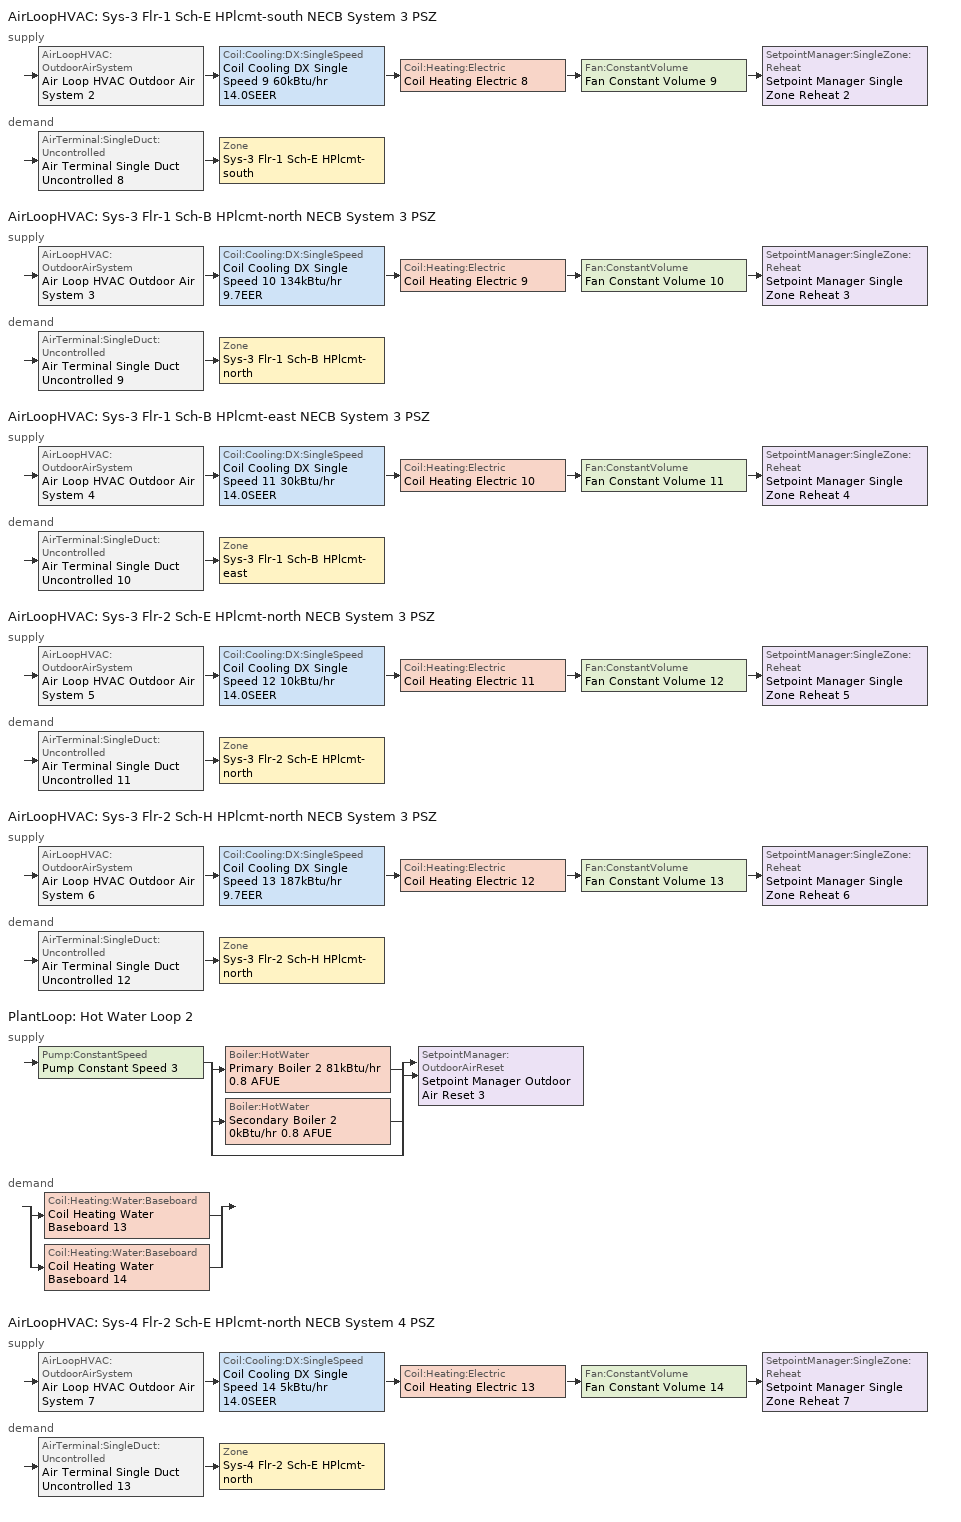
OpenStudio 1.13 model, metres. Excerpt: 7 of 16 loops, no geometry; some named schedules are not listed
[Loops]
AirLoopHVAC 'Sys-3 Flr-1 Sch-E HPlcmt-south NECB System 3 PSZ'
 supply: AirLoopHVAC:OutdoorAirSystem 'Air Loop HVAC Outdoor Air System 2' > Coil:Cooling:DX:SingleSpeed 'Coil Cooling DX Single Speed 9 60kBtu/hr 14.0SEER' > Coil:Heating:Electric 'Coil Heating Electric 8' > Fan:ConstantVolume 'Fan Constant Volume 9' > SetpointManager:SingleZone:Reheat 'Setpoint Manager Single Zone Reheat 2'
 demand: AirTerminal:SingleDuct:Uncontrolled 'Air Terminal Single Duct Uncontrolled 8' > Zone 'Sys-3 Flr-1 Sch-E HPlcmt-south'
AirLoopHVAC 'Sys-3 Flr-1 Sch-B HPlcmt-north NECB System 3 PSZ'
 supply: AirLoopHVAC:OutdoorAirSystem 'Air Loop HVAC Outdoor Air System 3' > Coil:Cooling:DX:SingleSpeed 'Coil Cooling DX Single Speed 10 134kBtu/hr 9.7EER' > Coil:Heating:Electric 'Coil Heating Electric 9' > Fan:ConstantVolume 'Fan Constant Volume 10' > SetpointManager:SingleZone:Reheat 'Setpoint Manager Single Zone Reheat 3'
 demand: AirTerminal:SingleDuct:Uncontrolled 'Air Terminal Single Duct Uncontrolled 9' > Zone 'Sys-3 Flr-1 Sch-B HPlcmt-north'
AirLoopHVAC 'Sys-3 Flr-1 Sch-B HPlcmt-east NECB System 3 PSZ'
 supply: AirLoopHVAC:OutdoorAirSystem 'Air Loop HVAC Outdoor Air System 4' > Coil:Cooling:DX:SingleSpeed 'Coil Cooling DX Single Speed 11 30kBtu/hr 14.0SEER' > Coil:Heating:Electric 'Coil Heating Electric 10' > Fan:ConstantVolume 'Fan Constant Volume 11' > SetpointManager:SingleZone:Reheat 'Setpoint Manager Single Zone Reheat 4'
 demand: AirTerminal:SingleDuct:Uncontrolled 'Air Terminal Single Duct Uncontrolled 10' > Zone 'Sys-3 Flr-1 Sch-B HPlcmt-east'
AirLoopHVAC 'Sys-3 Flr-2 Sch-E HPlcmt-north NECB System 3 PSZ'
 supply: AirLoopHVAC:OutdoorAirSystem 'Air Loop HVAC Outdoor Air System 5' > Coil:Cooling:DX:SingleSpeed 'Coil Cooling DX Single Speed 12 10kBtu/hr 14.0SEER' > Coil:Heating:Electric 'Coil Heating Electric 11' > Fan:ConstantVolume 'Fan Constant Volume 12' > SetpointManager:SingleZone:Reheat 'Setpoint Manager Single Zone Reheat 5'
 demand: AirTerminal:SingleDuct:Uncontrolled 'Air Terminal Single Duct Uncontrolled 11' > Zone 'Sys-3 Flr-2 Sch-E HPlcmt-north'
AirLoopHVAC 'Sys-3 Flr-2 Sch-H HPlcmt-north NECB System 3 PSZ'
 supply: AirLoopHVAC:OutdoorAirSystem 'Air Loop HVAC Outdoor Air System 6' > Coil:Cooling:DX:SingleSpeed 'Coil Cooling DX Single Speed 13 187kBtu/hr 9.7EER' > Coil:Heating:Electric 'Coil Heating Electric 12' > Fan:ConstantVolume 'Fan Constant Volume 13' > SetpointManager:SingleZone:Reheat 'Setpoint Manager Single Zone Reheat 6'
 demand: AirTerminal:SingleDuct:Uncontrolled 'Air Terminal Single Duct Uncontrolled 12' > Zone 'Sys-3 Flr-2 Sch-H HPlcmt-north'
PlantLoop 'Hot Water Loop 2'
 supply: Pump:ConstantSpeed 'Pump Constant Speed 3' > split
  | Boiler:HotWater 'Primary Boiler 2 81kBtu/hr 0.8 AFUE'
  | Boiler:HotWater 'Secondary Boiler 2 0kBtu/hr 0.8 AFUE'
  | bypass
  join > SetpointManager:OutdoorAirReset 'Setpoint Manager Outdoor Air Reset 3'
 demand: split
  | Coil:Heating:Water:Baseboard 'Coil Heating Water Baseboard 13'
  | Coil:Heating:Water:Baseboard 'Coil Heating Water Baseboard 14'
AirLoopHVAC 'Sys-4 Flr-2 Sch-E HPlcmt-north NECB System 4 PSZ'
 supply: AirLoopHVAC:OutdoorAirSystem 'Air Loop HVAC Outdoor Air System 7' > Coil:Cooling:DX:SingleSpeed 'Coil Cooling DX Single Speed 14 5kBtu/hr 14.0SEER' > Coil:Heating:Electric 'Coil Heating Electric 13' > Fan:ConstantVolume 'Fan Constant Volume 14' > SetpointManager:SingleZone:Reheat 'Setpoint Manager Single Zone Reheat 7'
 demand: AirTerminal:SingleDuct:Uncontrolled 'Air Terminal Single Duct Uncontrolled 13' > Zone 'Sys-4 Flr-2 Sch-E HPlcmt-north'
[Sizing:Zone] Zone Cooling Design Supply Air Temperature Input Method=SupplyAirTemperature; Zone Cooling Design Supply Air Temperature {C}=13; Zone Cooling Design Supply Air Temperature Difference {deltaC}=11.11; Zone Heating Design Supply Air Temperature Input Method=SupplyAirTemperature; Zone Heating Design Supply Air Temperature {C}=43; Zone Heating Design Supply Air Temperature Difference {deltaC}=11.11; Zone Cooling Design Supply Air Humidity Ratio {kg-H2O/kg-air}=0.0085; Zone Heating Design Supply Air Humidity Ratio {kg-H2O/kg-air}=0.008; Zone Heating Sizing Factor=1.3; Zone Cooling Sizing Factor=1.1; Cooling Design Air Flow Method=DesignDay; Heating Design Air Flow Method=DesignDay; Account for Dedicated Outdoor Air System=No; Dedicated Outdoor Air System Control Strategy=NeutralSupplyAir; Dedicated Outdoor Air Low Setpoint Temperature for Design {C}=autosize; Dedicated Outdoor Air High Setpoint Temperature for Design {C}=autosize
Sys-3 Flr-1 Sch-E HPlcmt-south; Sys-3 Flr-1 Sch-B HPlcmt-north; Sys-3 Flr-1 Sch-B HPlcmt-east; Sys-3 Flr-2 Sch-E HPlcmt-north; Sys-3 Flr-2 Sch-H HPlcmt-north; Sys-4 Flr-2 Sch-E HPlcmt-north
[Zone equipment]
Sys-3 Flr-1 Sch-E HPlcmt-south: Air Terminal Single Duct Uncontrolled 8, Zone HVAC Baseboard Convective Water 8
Sys-3 Flr-1 Sch-B HPlcmt-north: Air Terminal Single Duct Uncontrolled 9, Zone HVAC Baseboard Convective Water 9
Sys-3 Flr-1 Sch-B HPlcmt-east: Air Terminal Single Duct Uncontrolled 10, Zone HVAC Baseboard Convective Water 10
Sys-3 Flr-2 Sch-E HPlcmt-north: Air Terminal Single Duct Uncontrolled 11, Zone HVAC Baseboard Convective Water 11
Sys-3 Flr-2 Sch-H HPlcmt-north: Air Terminal Single Duct Uncontrolled 12, Zone HVAC Baseboard Convective Water 12
Sys-4 Flr-2 Sch-E HPlcmt-north: Air Terminal Single Duct Uncontrolled 13, Zone HVAC Baseboard Convective Water 13
[PlantLoop]
Hot Water Loop 2: Fluid Type=Water; Plant Loop Volume {m3}=Autocalculate; Load Distribution Scheme=Optimal
[Sizing:Plant]
Hot Water Loop 2: Loop Type=Heating; Design Loop Exit Temperature {C}=82; Loop Design Temperature Difference {deltaC}=16; Sizing Option=NonCoincident; Zone Timesteps in Averaging Window=1; Coincident Sizing Factor Mode=None
[Pump:ConstantSpeed]
Pump Constant Speed 3: Rated Flow Rate {m3/s}=autosize; Rated Pump Head {Pa}=179352; Rated Power Consumption {W}=autosize; Motor Efficiency=0.855; Fraction of Motor Inefficiencies to Fluid Stream=0; Pump Control Type=Intermittent
[Boiler:HotWater] Fuel Type=FuelOil#1; Nominal Thermal Efficiency=0.8; Water Outlet Upper Temperature Limit {C}=99; Boiler Flow Mode=ConstantFlow; Parasitic Electric Load {W}=0; Sizing Factor=1
Name | Nominal Capacity {W} | Normalized Boiler Efficiency Curve
Primary Boiler 2 81kBtu/hr 0.8 AFUE | 23863.1 | BOILER-EFFFPLR-NECB2011 2
Secondary Boiler 2 0kBtu/hr 0.8 AFUE | 0.001 | BOILER-EFFFPLR-NECB2011 6
[SetpointManager:OutdoorAirReset]
Setpoint Manager Outdoor Air Reset 3: Control Variable=Temperature; Setpoint at Outdoor Low Temperature {C}=82; Outdoor Low Temperature {C}=-16; Setpoint at Outdoor High Temperature {C}=60; Outdoor High Temperature {C}=0
[AirLoopHVAC] Design Supply Air Flow Rate {m3/s}=AutoSize
Name | Availability Schedule | Availability Manager
Sys-3 Flr-1 Sch-E HPlcmt-south NECB System 3 PSZ | Sys-3 Flr-1 Sch-E HPlcmt-south NECB System 3 PSZ Occ Sch | Availability Manager Night Cycle 4
Sys-3 Flr-1 Sch-B HPlcmt-north NECB System 3 PSZ | Sys-3 Flr-1 Sch-B HPlcmt-north NECB System 3 PSZ Occ Sch | Availability Manager Night Cycle 3
Sys-3 Flr-1 Sch-B HPlcmt-east NECB System 3 PSZ | Sys-3 Flr-1 Sch-B HPlcmt-east NECB System 3 PSZ Occ Sch | Availability Manager Night Cycle 2
Sys-3 Flr-2 Sch-E HPlcmt-north NECB System 3 PSZ; Sys-4 Flr-2 Sch-E HPlcmt-north NECB System 4 PSZ | Always On Discrete
Sys-3 Flr-2 Sch-H HPlcmt-north NECB System 3 PSZ | Sys-3 Flr-2 Sch-H HPlcmt-north NECB System 3 PSZ Occ Sch | Availability Manager Night Cycle 5
[Sizing:System] Type of Load to Size On=Sensible; Design Outdoor Air Flow Rate {m3/s}=Autosize; Minimum System Air Flow Ratio=1; Preheat Design Temperature {C}=7; Preheat Design Humidity Ratio {kg-H2O/kg-Air}=0.008; Precool Design Temperature {C}=13; Precool Design Humidity Ratio {kg-H2O/kg-Air}=0.008; Central Cooling Design Supply Air Temperature {C}=13; Central Heating Design Supply Air Temperature {C}=43; Sizing Option=NonCoincident; 100% Outdoor Air in Cooling=No; 100% Outdoor Air in Heating=No; Central Cooling Design Supply Air Humidity Ratio {kg-H2O/kg-Air}=0.0085; Central Heating Design Supply Air Humidity Ratio {kg-H2O/kg-Air}=0.008; Cooling Design Air Flow Method=DesignDay; Cooling Design Air Flow Rate {m3/s}=0; Heating Design Air Flow Method=DesignDay; Heating Design Air Flow Rate {m3/s}=0; System Outdoor Air Method=ZoneSum; Zone Maximum Outdoor Air Fraction=1; Cooling Supply Air Flow Rate Per Floor Area {m3/s-m2}=0.00996765; Cooling Fraction of Autosized Cooling Supply Air Flow Rate=1; Cooling Supply Air Flow Rate Per Unit Cooling Capacity {m3/s-W}=3.94755e-05; Heating Supply Air Flow Rate Per Floor Area {m3/s-m2}=0.00996765; Heating Fraction of Autosized Heating Supply Air Flow Rate=1; Heating Fraction of Autosized Cooling Supply Air Flow Rate=1; Heating Supply Air Flow Rate Per Unit Heating Capacity {m3/s-W}=3.15882e-05; Cooling Design Capacity Method=CoolingDesignCapacity; Cooling Design Capacity {W}=autosize; Cooling Design Capacity Per Floor Area {W/m2}=234.7; Fraction of Autosized Cooling Design Capacity=1; Heating Design Capacity Method=HeatingDesignCapacity; Heating Design Capacity {W}=autosize; Heating Design Capacity Per Floor Area {W/m2}=157; Fraction of Autosized Heating Design Capacity=1; Central Cooling Capacity Control Method=OnOff
Sys-3 Flr-1 Sch-E HPlcmt-south NECB System 3 PSZ; Sys-3 Flr-1 Sch-B HPlcmt-north NECB System 3 PSZ; Sys-3 Flr-1 Sch-B HPlcmt-east NECB System 3 PSZ; Sys-3 Flr-2 Sch-E HPlcmt-north NECB System 3 PSZ; Sys-3 Flr-2 Sch-H HPlcmt-north NECB System 3 PSZ; Sys-4 Flr-2 Sch-E HPlcmt-north NECB System 4 PSZ
[Fan:ConstantVolume] Availability Schedule=Always On Discrete; Fan Efficiency=0.39975; Pressure Rise {Pa}=640; Maximum Flow Rate {m3/s}=AutoSize; Motor Efficiency=0.615
Fan Constant Volume 9; Fan Constant Volume 10; Fan Constant Volume 11; Fan Constant Volume 12; Fan Constant Volume 13; Fan Constant Volume 14
[Coil:Cooling:DX:SingleSpeed] Availability Schedule=Always On Discrete; Rated Total Cooling Capacity {W}=autosize; Rated Sensible Heat Ratio=autosize; Rated Air Flow Rate {m3/s}=autosize; Rated Evaporator Fan Power Per Volume Flow Rate {W/(m3/s)}=773.3; Condenser Type=AirCooled; Evaporative Condenser Effectiveness=0; Evaporative Condenser Air Flow Rate {m3/s}=Autosize; Evaporative Condenser Pump Rated Power Consumption {W}=Autosize; Crankcase Heater Capacity {W}=0; Maximum Outdoor Dry-Bulb Temperature for Crankcase Heater Operation {C}=0; Basin Heater Capacity {W/K}=0; Basin Heater Setpoint Temperature {C}=10
Name | Rated COP {W/W} | Total Cooling Capacity Function of Temperature Curve | Total Cooling Capacity Function of Flow Fraction Curve | Energy Input Ratio Function of Temperature Curve | Energy Input Ratio Function of Flow Fraction Curve | Part Load Fraction Correlation Curve
Coil Cooling DX Single Speed 9 60kBtu/hr 14.0SEER | 3.8248 | DXCOOL-NECB2011-REF-CAPFT 14 | DXCOOL-NECB2011-REF-CAPFFLOW 14 | DXCOOL-NECB2011-REF-COOLEIRFT 14 | DXCOOL-NECB2011-REF-COOLEIRFFLOW 14 | DXCOOL-NECB2011-REF-COOLPLFFPLR 14
Coil Cooling DX Single Speed 10 134kBtu/hr 9.7EER | 3.38064 | DXCOOL-NECB2011-REF-CAPFT 1 | DXCOOL-NECB2011-REF-CAPFFLOW 1 | DXCOOL-NECB2011-REF-COOLEIRFT 1 | DXCOOL-NECB2011-REF-COOLEIRFFLOW 1 | DXCOOL-NECB2011-REF-COOLPLFFPLR 1
Coil Cooling DX Single Speed 11 30kBtu/hr 14.0SEER | 3.8248 | DXCOOL-NECB2011-REF-CAPFT 2 | DXCOOL-NECB2011-REF-CAPFFLOW 2 | DXCOOL-NECB2011-REF-COOLEIRFT 2 | DXCOOL-NECB2011-REF-COOLEIRFFLOW 2 | DXCOOL-NECB2011-REF-COOLPLFFPLR 2
Coil Cooling DX Single Speed 12 10kBtu/hr 14.0SEER | 3.8248 | DXCOOL-NECB2011-REF-CAPFT 3 | DXCOOL-NECB2011-REF-CAPFFLOW 3 | DXCOOL-NECB2011-REF-COOLEIRFT 3 | DXCOOL-NECB2011-REF-COOLEIRFFLOW 3 | DXCOOL-NECB2011-REF-COOLPLFFPLR 3
Coil Cooling DX Single Speed 13 187kBtu/hr 9.7EER | 3.42078 | DXCOOL-NECB2011-REF-CAPFT 4 | DXCOOL-NECB2011-REF-CAPFFLOW 4 | DXCOOL-NECB2011-REF-COOLEIRFT 4 | DXCOOL-NECB2011-REF-COOLEIRFFLOW 4 | DXCOOL-NECB2011-REF-COOLPLFFPLR 4
Coil Cooling DX Single Speed 14 5kBtu/hr 14.0SEER | 3.8248 | DXCOOL-NECB2011-REF-CAPFT 5 | DXCOOL-NECB2011-REF-CAPFFLOW 5 | DXCOOL-NECB2011-REF-COOLEIRFT 5 | DXCOOL-NECB2011-REF-COOLEIRFFLOW 5 | DXCOOL-NECB2011-REF-COOLPLFFPLR 5
[Controller:OutdoorAir] Minimum Outdoor Air Flow Rate {m3/s}=Autosize; Maximum Outdoor Air Flow Rate {m3/s}=Autosize; Economizer Control Action Type=ModulateFlow; Lockout Type=NoLockout; Minimum Limit Type=FixedMinimum; High Humidity Control=No; Heat Recovery Bypass Control Type=BypassWhenWithinEconomizerLimits
Name | Economizer Control Type | Economizer Maximum Limit Dry-Bulb Temperature {C} | Economizer Maximum Limit Enthalpy {J/kg} | Economizer Minimum Limit Dry-Bulb Temperature {C} | Minimum Outdoor Air Schedule | Controller Mechanical Ventilation
Controller Outdoor Air 2 | NoEconomizer | 28 | 64000 | -100 | Sys-3 Flr-1 Sch-E HPlcmt-south NECB System 3 PSZ Occ Sch | Controller Mechanical Ventilation 2
Controller Outdoor Air 3 | DifferentialEnthalpy |  |  |  | Sys-3 Flr-1 Sch-B HPlcmt-north NECB System 3 PSZ Occ Sch | Controller Mechanical Ventilation 3
Controller Outdoor Air 4 | NoEconomizer | 28 | 64000 | -100 | Sys-3 Flr-1 Sch-B HPlcmt-east NECB System 3 PSZ Occ Sch | Controller Mechanical Ventilation 4
Controller Outdoor Air 5 | NoEconomizer | 28 | 64000 | -100 | Always On Discrete | Controller Mechanical Ventilation 5
Controller Outdoor Air 6 | DifferentialEnthalpy |  |  |  | Sys-3 Flr-2 Sch-H HPlcmt-north NECB System 3 PSZ Occ Sch | Controller Mechanical Ventilation 6
Controller Outdoor Air 7 | NoEconomizer | 28 | 64000 | -100 | Always On Discrete | Controller Mechanical Ventilation 7
[Controller:MechanicalVentilation] Availability Schedule=Always On Discrete; System Outdoor Air Method=ZoneSum
Controller Mechanical Ventilation 2; Controller Mechanical Ventilation 3; Controller Mechanical Ventilation 4; Controller Mechanical Ventilation 5; Controller Mechanical Ventilation 6; Controller Mechanical Ventilation 7
[AirLoopHVAC:OutdoorAirSystem]
Name | Controller
Air Loop HVAC Outdoor Air System 2 | Controller Outdoor Air 2
Air Loop HVAC Outdoor Air System 3 | Controller Outdoor Air 3
Air Loop HVAC Outdoor Air System 4 | Controller Outdoor Air 4
Air Loop HVAC Outdoor Air System 5 | Controller Outdoor Air 5
Air Loop HVAC Outdoor Air System 6 | Controller Outdoor Air 6
Air Loop HVAC Outdoor Air System 7 | Controller Outdoor Air 7
[SetpointManager:SingleZone:Reheat]
Name | Minimum Supply Air Temperature {C} | Maximum Supply Air Temperature {C} | Control Zone
Setpoint Manager Single Zone Reheat 2 | 12.8 | 13 | Sys-3 Flr-1 Sch-E HPlcmt-south
Setpoint Manager Single Zone Reheat 3 | 12.8 | 13 | Sys-3 Flr-1 Sch-B HPlcmt-north
Setpoint Manager Single Zone Reheat 4 | 12.8 | 13 | Sys-3 Flr-1 Sch-B HPlcmt-east
Setpoint Manager Single Zone Reheat 5 | 12.8 | 13 | Sys-3 Flr-2 Sch-E HPlcmt-north
Setpoint Manager Single Zone Reheat 6 | 12.8 | 13 | Sys-3 Flr-2 Sch-H HPlcmt-north
Setpoint Manager Single Zone Reheat 7 | 13 | 99 | Sys-4 Flr-2 Sch-E HPlcmt-north
[Coil:Heating:Electric] Availability Schedule=Always On Discrete
Coil Heating Electric 8; Coil Heating Electric 9; Coil Heating Electric 10; Coil Heating Electric 11; Coil Heating Electric 12; Coil Heating Electric 13
[Coil:Heating:Water:Baseboard] Heating Design Capacity Method=HeatingDesignCapacity; Heating Design Capacity {W}=autosize; Heating Design Capacity Per Floor Area {W/m2}=0; Fraction of Autosized Heating Design Capacity=0.8
Coil Heating Water Baseboard 13; Coil Heating Water Baseboard 14
[ZoneHVAC:Baseboard:Convective:Water] Availability Schedule=Always On Discrete
Name | Heating Coil
Zone HVAC Baseboard Convective Water 13 | Coil Heating Water Baseboard 13
Zone HVAC Baseboard Convective Water 14 | Coil Heating Water Baseboard 14
[AirTerminal:SingleDuct:Uncontrolled] Availability Schedule=Always On Discrete; Maximum Air Flow Rate {m3/s}=AutoSize
Air Terminal Single Duct Uncontrolled 8; Air Terminal Single Duct Uncontrolled 9; Air Terminal Single Duct Uncontrolled 10; Air Terminal Single Duct Uncontrolled 11; Air Terminal Single Duct Uncontrolled 12; Air Terminal Single Duct Uncontrolled 13
[AvailabilityManager:NightCycle] Control Type=CycleOnAny; Thermostat Tolerance {deltaC}=1; Cycling Run Time {s}=3600
Availability Manager Night Cycle 2; Availability Manager Night Cycle 3; Availability Manager Night Cycle 4; Availability Manager Night Cycle 5
[Schedule:Ruleset]
Name | Default Day Schedule | Summer Design Day Schedule | Winter Design Day Schedule
Sys-3 Flr-1 Sch-B HPlcmt-east NECB System 3 PSZ Occ Sch | Sys-3 Flr-1 Sch-B HPlcmt-east NECB System 3 PSZ Occ Sch Default | Sys-3 Flr-1 Sch-B HPlcmt-east NECB System 3 PSZ Occ Sch Summer Design Day | Sys-3 Flr-1 Sch-B HPlcmt-east NECB System 3 PSZ Occ Sch Winter Design Day
Sys-3 Flr-1 Sch-B HPlcmt-north NECB System 3 PSZ Occ Sch | Sys-3 Flr-1 Sch-B HPlcmt-north NECB System 3 PSZ Occ Sch Default | Sys-3 Flr-1 Sch-B HPlcmt-north NECB System 3 PSZ Occ Sch Summer Design Day | Sys-3 Flr-1 Sch-B HPlcmt-north NECB System 3 PSZ Occ Sch Winter Design Day
Sys-3 Flr-1 Sch-E HPlcmt-south NECB System 3 PSZ Occ Sch | Sys-3 Flr-1 Sch-E HPlcmt-south NECB System 3 PSZ Occ Sch Default | Sys-3 Flr-1 Sch-E HPlcmt-south NECB System 3 PSZ Occ Sch Summer Design Day | Sys-3 Flr-1 Sch-E HPlcmt-south NECB System 3 PSZ Occ Sch Winter Design Day
Sys-3 Flr-2 Sch-H HPlcmt-north NECB System 3 PSZ Occ Sch | Sys-3 Flr-2 Sch-H HPlcmt-north NECB System 3 PSZ Occ Sch Default | Sys-3 Flr-2 Sch-H HPlcmt-north NECB System 3 PSZ Occ Sch Summer Design Day | Sys-3 Flr-2 Sch-H HPlcmt-north NECB System 3 PSZ Occ Sch Winter Design Day
[Schedule:Day]
Sys-3 Flr-1 Sch-E HPlcmt-south NECB System 3 PSZ Occ Sch Default; Sys-3 Flr-1 Sch-E HPlcmt-south NECB System 3 PSZ Occ Sch Winter Design Day; Sys-3 Flr-1 Sch-E HPlcmt-south NECB System 3 PSZ Occ Sch Summer Design Day: 24, 0, 1
[Schedule:Rule] Schedule Ruleset=Sys-3 Flr-1 Sch-E HPlcmt-south NECB System 3 PSZ Occ Sch; Date Specification Type=DateRange; Start Month=1; Start Day=1; End Month=12
Name | Rule Order | Day Schedule | Apply Monday | End Day | Apply Tuesday | Apply Wednesday | Apply Thursday | Apply Friday
Sys-3 Flr-1 Sch-E HPlcmt-south NECB System 3 PSZ Occ Sch Monday Rule | 6 | Sys-3 Flr-1 Sch-E HPlcmt-south NECB System 3 PSZ Occ Sch Monday | Yes | 25
Sys-3 Flr-1 Sch-E HPlcmt-south NECB System 3 PSZ Occ Sch Tuesday Rule | 5 | Sys-3 Flr-1 Sch-E HPlcmt-south NECB System 3 PSZ Occ Sch Tuesday |  | 26 | Yes
Sys-3 Flr-1 Sch-E HPlcmt-south NECB System 3 PSZ Occ Sch Wednesday Rule | 4 | Sys-3 Flr-1 Sch-E HPlcmt-south NECB System 3 PSZ Occ Sch Wednesday |  | 27 |  | Yes
Sys-3 Flr-1 Sch-E HPlcmt-south NECB System 3 PSZ Occ Sch Thursday Rule | 3 | Sys-3 Flr-1 Sch-E HPlcmt-south NECB System 3 PSZ Occ Sch Thursday |  | 28 |  |  | Yes
Sys-3 Flr-1 Sch-E HPlcmt-south NECB System 3 PSZ Occ Sch Friday Rule | 2 | Sys-3 Flr-1 Sch-E HPlcmt-south NECB System 3 PSZ Occ Sch Friday |  | 29 |  |  |  | Yes
[Schedule:Constant]
Always On Discrete: Value=1
[Curve:Biquadratic] Minimum Value of x=13; Maximum Value of x=24; Minimum Value of y=24; Maximum Value of y=46
Name | Coefficient1 Constant | Coefficient2 x | Coefficient3 x**2 | Coefficient4 y | Coefficient5 y**2 | Coefficient6 x*y
DXCOOL-NECB2011-REF-CAPFT 1; DXCOOL-NECB2011-REF-CAPFT 2; DXCOOL-NECB2011-REF-CAPFT 3; DXCOOL-NECB2011-REF-CAPFT 4; DXCOOL-NECB2011-REF-CAPFT 5; DXCOOL-NECB2011-REF-CAPFT 14 | 0.867905 | 0.0142459 | 0.00055436 | -0.0075575 | 3.3e-05 | -0.0001918
DXCOOL-NECB2011-REF-COOLEIRFT 1; DXCOOL-NECB2011-REF-COOLEIRFT 2; DXCOOL-NECB2011-REF-COOLEIRFT 3; DXCOOL-NECB2011-REF-COOLEIRFT 4; DXCOOL-NECB2011-REF-COOLEIRFT 5; DXCOOL-NECB2011-REF-COOLEIRFT 14 | 0.116936 | 0.0284933 | -0.0004112 | 0.0214108 | 0.00016103 | -0.0006791
[Curve:Quadratic] Coefficient1 Constant=1; Coefficient2 x=0; Coefficient3 x**2=0; Minimum Value of x=0; Maximum Value of x=1
DXCOOL-NECB2011-REF-CAPFFLOW 1; DXCOOL-NECB2011-REF-COOLEIRFFLOW 1; DXCOOL-NECB2011-REF-CAPFFLOW 2; DXCOOL-NECB2011-REF-COOLEIRFFLOW 2; DXCOOL-NECB2011-REF-CAPFFLOW 3; DXCOOL-NECB2011-REF-COOLEIRFFLOW 3; DXCOOL-NECB2011-REF-CAPFFLOW 4; DXCOOL-NECB2011-REF-COOLEIRFFLOW 4; DXCOOL-NECB2011-REF-CAPFFLOW 5; DXCOOL-NECB2011-REF-COOLEIRFFLOW 5; DXCOOL-NECB2011-REF-CAPFFLOW 14; DXCOOL-NECB2011-REF-COOLEIRFFLOW 14
[Curve:Cubic] Maximum Value of x=1
Name | Coefficient1 Constant | Coefficient2 x | Coefficient3 x**2 | Coefficient4 x**3 | Minimum Value of x
DXCOOL-NECB2011-REF-COOLPLFFPLR 1; DXCOOL-NECB2011-REF-COOLPLFFPLR 2; DXCOOL-NECB2011-REF-COOLPLFFPLR 3; DXCOOL-NECB2011-REF-COOLPLFFPLR 4; DXCOOL-NECB2011-REF-COOLPLFFPLR 5; DXCOOL-NECB2011-REF-COOLPLFFPLR 14 | 0.0277 | 4.9151 | -8.184 | 4.2702 | 0.7
BOILER-EFFFPLR-NECB2011 2; BOILER-EFFFPLR-NECB2011 6 | 0.2901 | 2.6664 | -3.764 | 1.82 | 0
